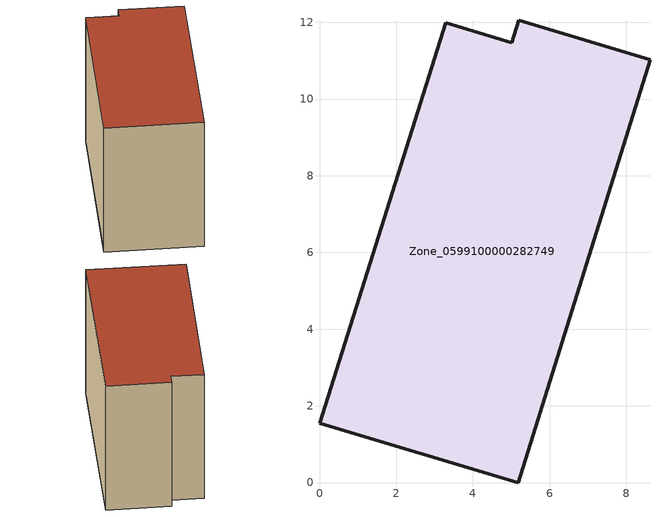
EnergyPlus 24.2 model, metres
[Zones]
Zone_0599100000282749
 floor ground (C_G): 5.18,0 0,1.54 3.29,11.99 5.02,11.47 5.19,12.05 8.62,11.02 z0
 wall outside (C_F): 5.02,11.47 3.29,11.99 0,1.54 5.18,0 8.62,11.02 5.19,12.05 5.02,11.47 z0:7.91
 roof outside (C_R): 8.62,11.02 5.19,12.05 5.02,11.47 3.29,11.99 0,1.54 5.18,0 z7.91
[BUILDING]
Pand.0599100000282749: North Axis=0; Terrain=City; Loads Convergence Tolerance Value=0.04; Temperature Convergence Tolerance Value=0.4; Solar Distribution=FullExterior; Maximum Number of Warmup Days=25; Minimum Number of Warmup Days=1
[Site:Location]
Rotterdam.The.Hague.AP_ZH_NLD Design_Conditions: Latitude=51.96; Longitude=4.45; Time Zone=1; Elevation=-4.5
[SITE:GROUNDTEMPERATURE:BUILDINGSURFACE]
18, 18, 18, 18, 18, 18, 18, 18, 18, 18, 18, 18
[MATERIAL] Thermal Absorptance=0.9; Solar Absorptance=0.7; Visible Absorptance=0.7
Name | Roughness | Thickness | Conductivity | Density | Specific Heat
G.TI.1975-1991 | MediumSmooth | 0.15 | 0.288461 | 540 | 1210
F.TI.1975-1991 | Rough | 0.3 | 0.230769 | 1920 | 840
R.TI.1975-1991 | MediumRough | 0.2 | 0.153846 | 1500 | 1000
[CONSTRUCTION]
C_G: G.TI.1975-1991
C_F: F.TI.1975-1991
C_R: R.TI.1975-1991
[ZONE]
Zone_0599100000282749: Type=1; Multiplier=1; Ceiling Height=Autocalculate; Volume=Autocalculate; Floor Area=autocalculate; Part of Total Floor Area=Yes
[ZONEINFILTRATION:DESIGNFLOWRATE]
Infil_Zone_0599100000282749: Zone or ZoneList or Space or SpaceList=Zone_0599100000282749; Schedule=AlwaysOn; Design Flow Rate Calculation Method=Flow/Area; Flow Rate per Floor Area=0.003; Constant Term Coefficient=1; Temperature Term Coefficient=0; Velocity Term Coefficient=0; Velocity Squared Term Coefficient=0
[HVACTEMPLATE:ZONE:IDEALLOADSAIRSYSTEM]
Zone_0599100000282749: Maximum Heating Supply Air Temperature=50; Minimum Cooling Supply Air Temperature=13; Maximum Heating Supply Air Humidity Ratio=0.0156; Minimum Cooling Supply Air Humidity Ratio=0.0077; Heating Limit=NoLimit; Cooling Limit=NoLimit; Dehumidification Control Type=ConstantSensibleHeatRatio; Cooling Sensible Heat Ratio=0.7; Dehumidification Setpoint=60; Humidification Control Type=None; Humidification Setpoint=30; Outdoor Air Method=None; Outdoor Air Flow Rate per Person=0.00944; Outdoor Air Flow Rate per Zone Floor Area=0; Outdoor Air Flow Rate per Zone=0; Demand Controlled Ventilation Type=None; Outdoor Air Economizer Type=NoEconomizer; Heat Recovery Type=None; Sensible Heat Recovery Effectiveness=0.7; Latent Heat Recovery Effectiveness=0.65
[ZONECONTROL:THERMOSTAT]
ThermostatControl_Zone_0599100000282749: Zone or ZoneList=Zone_0599100000282749; Control Type Schedule=DualSetpointControlType; Control 1=Thermostat_Zone_0599100000282749; Temperature Difference Between Cutout And Setpoint=0
[THERMOSTATSETPOINT:DUALSETPOINT]
Thermostat_Zone_0599100000282749: Heating Setpoint Temperature Schedule=HeatingSetpoint_Zone_0599100000282749; Cooling Setpoint Temperature Schedule=CoolingSetpoint_Zone_0599100000282749
[SCHEDULE:COMPACT]
HeatingSetpoint_Zone_0599100000282749: Through: 12/31, For: AllDays, Until: 24:00, 21
CoolingSetpoint_Zone_0599100000282749: Through: 12/31, For: AllDays, Until: 24:00, 24
DualSetpointControlType: Through: 12/31, For: AllDays, Until: 24:00, 4
AlwaysOn: Through: 12/31, For: AllDays, Until: 24:00, 1
